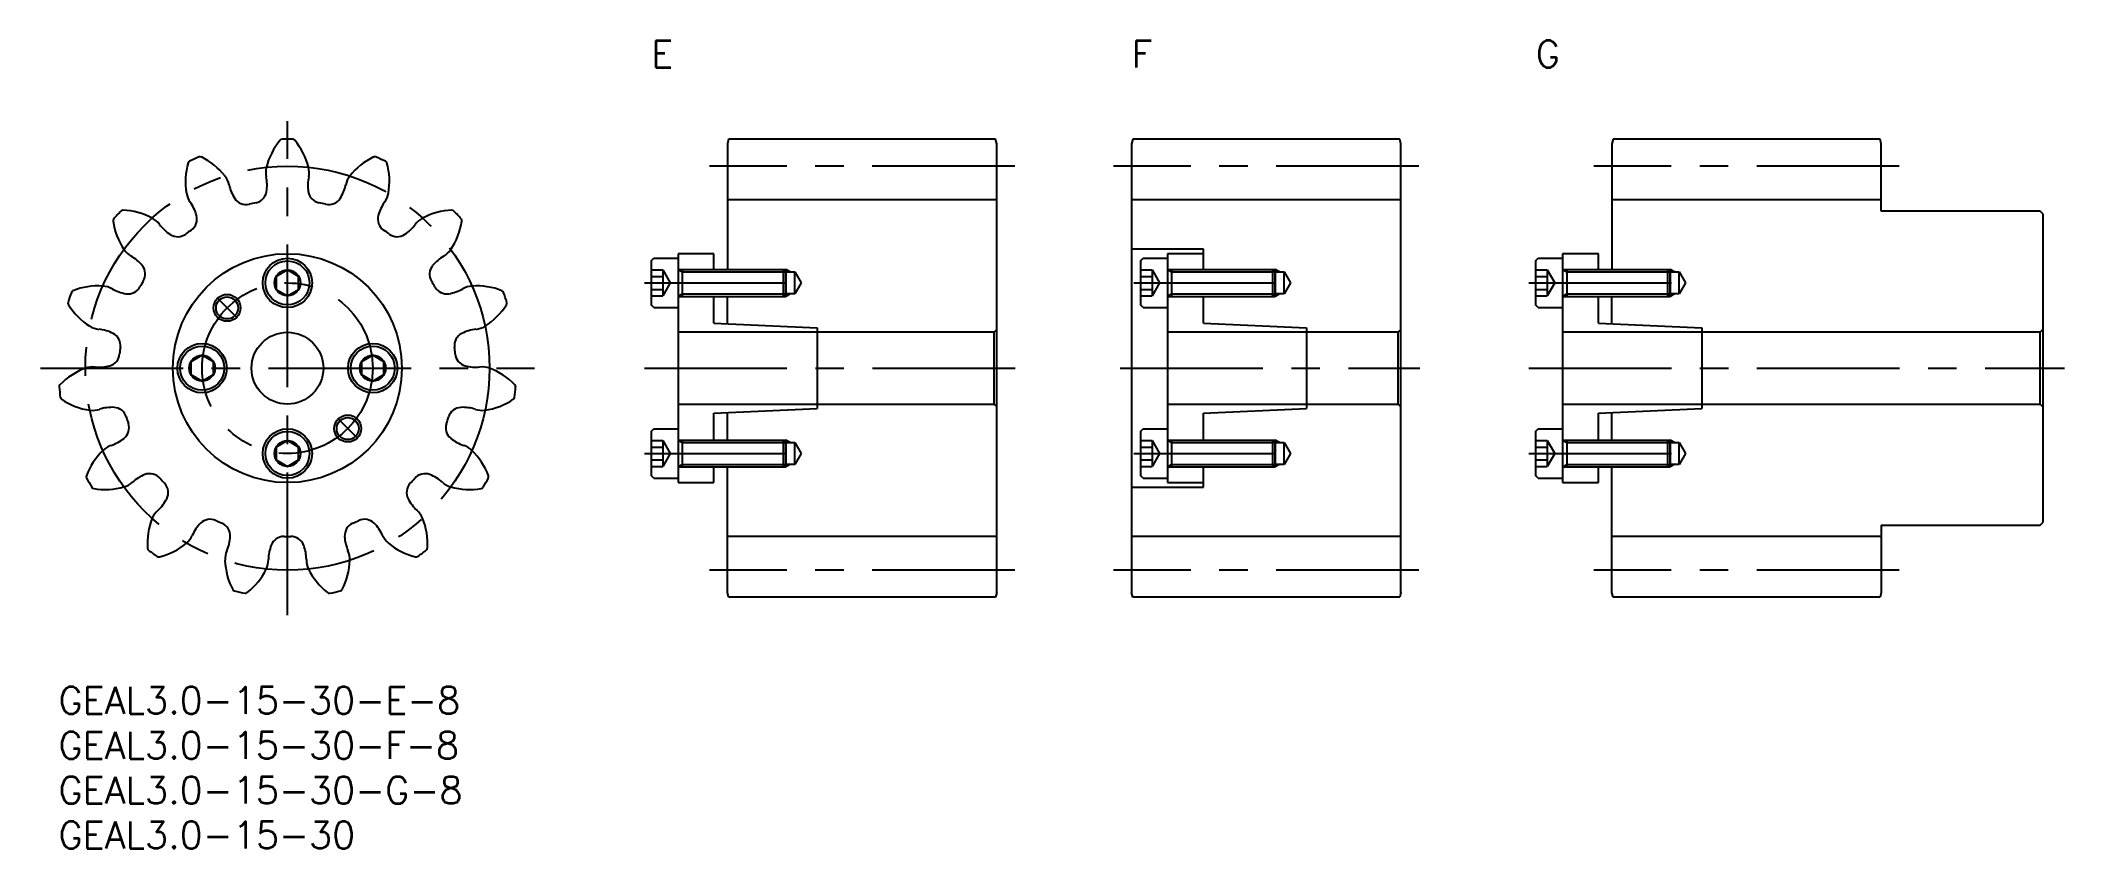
# Model space of a CAD drawing. Extents: x -2 to 223, y -18 to 72.
import ezdxf

# ---------------------------------------------------------------- set-up
doc = ezdxf.new("R2010")
doc.units = 0
doc.header["$LTSCALE"] = 0.5
doc.linetypes.add('CENTER', pattern=[50.8, 31.75, -6.35, 6.35, -6.35])
for name, color, linetype in [('MSM_CENTER', 1, 'CENTER'), ('MSM_CONTINUOUS', 7, 'CONTINUOUS'), ('MSM_NARROW', 5, 'CONTINUOUS'), ('MSM_PART_NUMBER', 7, 'CONTINUOUS')]:
    doc.layers.add(name, color=color, linetype=linetype)
doc.styles.get("Standard").update_dxf_attribs({"font": 'txt.shx', "height": 3, "bigfont": 'bigfont.shx'})

msp = doc.modelspace()

# ---------------------------------------------------------------- linework, layer by layer
at = {"layer": 'MSM_CENTER'}
for p, q in [((25.5, 8), (25.5, 63)), ((106.5, 58), (72.5, 58)), ((151.5, 58), (117.5, 58)), ((205, 58), (171, 58)), ((17.67, 43.33), (19.9, 41.1)), ((65.25, 45), (83.12, 45)), ((119.75, 45), (137.62, 45)), ((163.75, 45), (181.62, 45)), ((-2, 35.5), (53, 35.5)), ((65.25, 35.5), (107.21, 35.5)), ((118.25, 35.5), (151.59, 35.5)), ((163.75, 35.5), (223.4, 35.5)), ((33.33, 27.67), (31.1, 29.9)), ((65.25, 26), (83.12, 26)), ((119.75, 26), (137.62, 26)), ((163.75, 26), (181.62, 26)), ((106.5, 13), (72.5, 13)), ((151.5, 13), (117.5, 13)), ((205, 13), (171, 13))]:
    msp.add_line(p, q, dxfattribs=at)
for radius in [22.5, 9.5]:
    msp.add_circle((25.5, 35.5), radius, dxfattribs=at)
at = {"layer": 'MSM_CONTINUOUS'}
for p, q in [((74.63, 61), (74.5, 60.5)), ((104.37, 61), (74.63, 61)), ((104.5, 60.5), (104.37, 61)), ((119.63, 61), (119.5, 60.5)), ((149.37, 61), (119.63, 61)), ((149.5, 60.5), (149.37, 61)), ((173.13, 61), (173, 60.5)), ((202.87, 61), (173.13, 61)), ((203, 60.5), (202.87, 61)), ((74.5, 60.5), (74.5, 46.5)), ((104.5, 10.5), (104.5, 60.5)), ((119.5, 60.5), (119.5, 10.5)), ((149.5, 10.5), (149.5, 60.5)), ((173, 60.5), (173, 46.5)), ((203, 53), (203, 60.5)), ((104.5, 54.25), (74.5, 54.25)), ((149.5, 54.25), (119.5, 54.25)), ((203, 54.25), (173, 54.25)), ((220.7, 53), (203, 53)), ((221, 52.7), (220.7, 53)), ((221, 52.7), (221, 18.3)), ((66, 47.45), (66.3, 47.75)), ((66, 47.45), (66, 42.55)), ((66.3, 47.75), (69, 47.75)), ((69, 48.25), (69, 22.75)), ((73, 48.25), (69, 48.25)), ((73, 46.5), (73, 48.25)), ((127.5, 48.75), (119.5, 48.75)), ((120.5, 47.45), (120.8, 47.75)), ((120.5, 47.45), (120.5, 42.55)), ((120.8, 47.75), (123.5, 47.75)), ((123.5, 48.25), (123.5, 22.75)), ((127.5, 48.25), (123.5, 48.25)), ((127.5, 46.5), (127.5, 48.75)), ((164.5, 47.45), (164.8, 47.75)), ((164.5, 47.45), (164.5, 42.55)), ((164.8, 47.75), (167.5, 47.75)), ((167.5, 48.25), (167.5, 22.75)), ((171.5, 48.25), (167.5, 48.25)), ((171.5, 46.5), (171.5, 48.25)), ((25.5, 46.44), (24.25, 45.72)), ((24.25, 45.72), (24.25, 44.28)), ((26.75, 45.72), (25.5, 46.44)), ((26.75, 44.28), (26.75, 45.72)), ((66, 46.44), (67.3, 46.44)), ((66, 45.72), (67.3, 45.72)), ((67.3, 46.44), (67.3, 43.56)), ((67.3, 46.44), (68.13, 45)), ((69, 46.5), (80.73, 46.5)), ((69.47, 46.5), (69.47, 43.5)), ((80.73, 43.5), (80.73, 46.5)), ((80.73, 46.5), (81, 46.23)), ((81, 46.23), (82, 46.23)), ((81, 46.23), (81, 43.77)), ((82, 43.77), (82, 46.23)), ((82, 46.23), (82.71, 45)), ((120.5, 46.44), (121.8, 46.44)), ((120.5, 45.72), (121.8, 45.72)), ((121.8, 46.44), (121.8, 43.56)), ((121.8, 46.44), (122.63, 45)), ((123.5, 46.5), (135.23, 46.5)), ((123.97, 46.5), (123.97, 43.5)), ((135.23, 43.5), (135.23, 46.5)), ((135.23, 46.5), (135.5, 46.23)), ((135.5, 46.23), (136.5, 46.23)), ((135.5, 46.23), (135.5, 43.77)), ((136.5, 43.77), (136.5, 46.23)), ((136.5, 46.23), (137.21, 45)), ((164.5, 46.44), (165.8, 46.44)), ((164.5, 45.72), (165.8, 45.72)), ((165.8, 46.44), (165.8, 43.56)), ((165.8, 46.44), (166.63, 45)), ((167.5, 46.5), (179.23, 46.5)), ((167.97, 46.5), (167.97, 43.5)), ((179.23, 43.5), (179.23, 46.5)), ((179.23, 46.5), (179.5, 46.23)), ((179.5, 46.23), (180.5, 46.23)), ((179.5, 46.23), (179.5, 43.77)), ((180.5, 43.77), (180.5, 46.23)), ((180.5, 46.23), (181.21, 45)), ((24.25, 44.28), (25.5, 43.56)), ((25.5, 43.56), (26.75, 44.28)), ((66, 44.28), (67.3, 44.28)), ((66, 43.56), (67.3, 43.56)), ((68.13, 45), (67.3, 43.56)), ((69, 43.5), (80.73, 43.5)), ((73, 40.5), (73, 43.5)), ((74.5, 40.43), (74.5, 43.5)), ((81, 43.77), (80.73, 43.5)), ((82, 43.77), (81, 43.77)), ((82.71, 45), (82, 43.77)), ((120.5, 44.28), (121.8, 44.28)), ((120.5, 43.56), (121.8, 43.56)), ((122.63, 45), (121.8, 43.56)), ((123.5, 43.5), (135.23, 43.5)), ((127.5, 40.5), (127.5, 43.5)), ((135.5, 43.77), (135.23, 43.5)), ((136.5, 43.77), (135.5, 43.77)), ((137.21, 45), (136.5, 43.77)), ((164.5, 44.28), (165.8, 44.28)), ((164.5, 43.56), (165.8, 43.56)), ((166.63, 45), (165.8, 43.56)), ((167.5, 43.5), (179.23, 43.5)), ((171.5, 40.5), (171.5, 43.5)), ((173, 40.43), (173, 43.5)), ((179.5, 43.77), (179.23, 43.5)), ((180.5, 43.77), (179.5, 43.77)), ((181.21, 45), (180.5, 43.77)), ((66.3, 42.25), (66, 42.55)), ((66.3, 42.25), (69, 42.25)), ((120.8, 42.25), (120.5, 42.55)), ((120.8, 42.25), (123.5, 42.25)), ((164.8, 42.25), (164.5, 42.55)), ((164.8, 42.25), (167.5, 42.25)), ((104.2, 39.5), (69, 39.5)), ((73, 40.5), (84.5, 40)), ((84.5, 40), (84.5, 31)), ((104.5, 39.8), (104.2, 39.5)), ((104.2, 31.5), (104.2, 39.5)), ((149.2, 39.5), (123.5, 39.5)), ((127.5, 40.5), (139, 40)), ((139, 40), (139, 31)), ((149.5, 39.8), (149.2, 39.5)), ((149.2, 31.5), (149.2, 39.5)), ((220.7, 39.5), (167.5, 39.5)), ((171.5, 40.5), (183, 40)), ((183, 40), (183, 31)), ((221, 39.8), (220.7, 39.5)), ((220.7, 31.5), (220.7, 39.5)), ((16, 36.94), (14.75, 36.22)), ((14.75, 36.22), (14.75, 34.78)), ((17.25, 36.22), (16, 36.94)), ((17.25, 34.78), (17.25, 36.22)), ((35, 36.94), (33.75, 36.22)), ((33.75, 36.22), (33.75, 34.78)), ((36.25, 36.22), (35, 36.94)), ((36.25, 34.78), (36.25, 36.22)), ((14.75, 34.78), (16, 34.06)), ((16, 34.06), (17.25, 34.78)), ((33.75, 34.78), (35, 34.06)), ((35, 34.06), (36.25, 34.78)), ((69, 31.5), (104.2, 31.5)), ((73, 30.5), (84.5, 31)), ((73, 27.5), (73, 30.5)), ((74.5, 27.5), (74.5, 30.57)), ((104.2, 31.5), (104.5, 31.2)), ((123.5, 31.5), (149.2, 31.5)), ((127.5, 30.5), (139, 31)), ((127.5, 27.5), (127.5, 30.5)), ((149.2, 31.5), (149.5, 31.2)), ((167.5, 31.5), (220.7, 31.5)), ((171.5, 30.5), (183, 31)), ((171.5, 27.5), (171.5, 30.5)), ((173, 27.5), (173, 30.57)), ((220.7, 31.5), (221, 31.2)), ((25.5, 27.44), (24.25, 26.72)), ((26.75, 26.72), (25.5, 27.44)), ((66, 28.45), (66.3, 28.75)), ((66, 28.45), (66, 23.55)), ((66, 27.44), (67.3, 27.44)), ((66.3, 28.75), (69, 28.75)), ((67.3, 27.44), (67.3, 24.56)), ((67.3, 27.44), (68.13, 26)), ((69, 27.5), (80.73, 27.5)), ((69.47, 27.5), (69.47, 24.5)), ((80.73, 24.5), (80.73, 27.5)), ((80.73, 27.5), (81, 27.23)), ((81, 27.23), (82, 27.23)), ((81, 27.23), (81, 24.77)), ((82, 24.77), (82, 27.23)), ((82, 27.23), (82.71, 26)), ((120.5, 28.45), (120.8, 28.75)), ((120.5, 28.45), (120.5, 23.55)), ((120.5, 27.44), (121.8, 27.44)), ((120.8, 28.75), (123.5, 28.75)), ((121.8, 27.44), (121.8, 24.56)), ((121.8, 27.44), (122.63, 26)), ((123.5, 27.5), (135.23, 27.5)), ((123.97, 27.5), (123.97, 24.5)), ((135.23, 24.5), (135.23, 27.5)), ((135.23, 27.5), (135.5, 27.23)), ((135.5, 27.23), (136.5, 27.23)), ((135.5, 27.23), (135.5, 24.77)), ((136.5, 24.77), (136.5, 27.23)), ((136.5, 27.23), (137.21, 26)), ((164.5, 28.45), (164.8, 28.75)), ((164.5, 28.45), (164.5, 23.55)), ((164.5, 27.44), (165.8, 27.44)), ((164.8, 28.75), (167.5, 28.75)), ((165.8, 27.44), (165.8, 24.56)), ((165.8, 27.44), (166.63, 26)), ((167.5, 27.5), (179.23, 27.5)), ((167.97, 27.5), (167.97, 24.5)), ((179.23, 24.5), (179.23, 27.5)), ((179.23, 27.5), (179.5, 27.23)), ((179.5, 27.23), (180.5, 27.23)), ((179.5, 27.23), (179.5, 24.77)), ((180.5, 24.77), (180.5, 27.23)), ((180.5, 27.23), (181.21, 26)), ((24.25, 26.72), (24.25, 25.28)), ((24.25, 25.28), (25.5, 24.56)), ((25.5, 24.56), (26.75, 25.28)), ((26.75, 25.28), (26.75, 26.72)), ((66, 26.72), (67.3, 26.72)), ((66, 25.28), (67.3, 25.28)), ((68.13, 26), (67.3, 24.56)), ((82.71, 26), (82, 24.77)), ((120.5, 26.72), (121.8, 26.72)), ((120.5, 25.28), (121.8, 25.28)), ((122.63, 26), (121.8, 24.56)), ((137.21, 26), (136.5, 24.77)), ((164.5, 26.72), (165.8, 26.72)), ((164.5, 25.28), (165.8, 25.28)), ((166.63, 26), (165.8, 24.56)), ((181.21, 26), (180.5, 24.77)), ((66, 24.56), (67.3, 24.56)), ((66.3, 23.25), (66, 23.55)), ((66.3, 23.25), (69, 23.25)), ((69, 24.5), (80.73, 24.5)), ((69, 22.75), (73, 22.75)), ((73, 22.75), (73, 24.5)), ((74.5, 10.5), (74.5, 24.5)), ((81, 24.77), (80.73, 24.5)), ((82, 24.77), (81, 24.77)), ((120.5, 24.56), (121.8, 24.56)), ((120.8, 23.25), (120.5, 23.55)), ((120.8, 23.25), (123.5, 23.25)), ((123.5, 24.5), (135.23, 24.5)), ((123.5, 22.75), (127.5, 22.75)), ((127.5, 22.25), (127.5, 24.5)), ((135.5, 24.77), (135.23, 24.5)), ((136.5, 24.77), (135.5, 24.77)), ((164.5, 24.56), (165.8, 24.56)), ((164.8, 23.25), (164.5, 23.55)), ((164.8, 23.25), (167.5, 23.25)), ((167.5, 24.5), (179.23, 24.5)), ((167.5, 22.75), (171.5, 22.75)), ((171.5, 22.75), (171.5, 24.5)), ((173, 10.5), (173, 24.5)), ((179.5, 24.77), (179.23, 24.5)), ((180.5, 24.77), (179.5, 24.77)), ((119.5, 22.25), (127.5, 22.25)), ((220.7, 18), (221, 18.3)), ((104.5, 16.75), (74.5, 16.75)), ((149.5, 16.75), (119.5, 16.75)), ((203, 16.75), (173, 16.75)), ((203, 18), (220.7, 18)), ((203, 18), (203, 10.5)), ((74.63, 10), (74.5, 10.5)), ((104.37, 10), (74.63, 10)), ((104.5, 10.5), (104.37, 10)), ((119.63, 10), (119.5, 10.5)), ((149.37, 10), (119.63, 10)), ((149.5, 10.5), (149.37, 10)), ((173.13, 10), (173, 10.5)), ((202.87, 10), (173.13, 10)), ((203, 10.5), (202.87, 10))]:
    msp.add_line(p, q, dxfattribs=at)
for centre, radius in [((25.5, 35.5), 12.75), ((25.5, 45), 2.75), ((25.5, 45), 2.45), ((25.5, 45), 1.44), ((18.78, 42.22), 1.23), ((25.5, 35.5), 4), ((16, 35.5), 2.75), ((16, 35.5), 2.45), ((16, 35.5), 1.44), ((35, 35.5), 2.75), ((35, 35.5), 2.45), ((35, 35.5), 1.44), ((32.22, 28.78), 1.23), ((25.5, 26), 2.75), ((25.5, 26), 2.45), ((25.5, 26), 1.44)]:
    msp.add_circle(centre, radius, dxfattribs=at)
for centre, radius, start, end in [((30.43, 56.06), 7.5, 139.9715, 166), ((24.91, 60.69), 0.3, 91.3368, 139.9715), ((25.5, 35.5), 25.5, 88.6632, 91.3368), ((26.09, 60.69), 0.3, 40.0285, 88.6632), ((20.57, 56.06), 7.5, 14, 40.0285), ((25.5, 35.5), 25.5, 112.6632, 115.3368), ((15.79, 58.75), 0.3, 64.0285, 112.6632), ((12.64, 52.28), 7.5, 38, 64.0285), ((38.36, 52.28), 7.5, 115.9715, 142), ((35.21, 58.75), 0.3, 67.3368, 115.9715), ((25.5, 35.5), 25.5, 64.6632, 67.3368), ((21.64, 56.29), 7.5, 163.9715, 190), ((14.72, 58.28), 0.3, 115.3368, 163.9715), ((16.64, 55.41), 2.42, 12.264, 38), ((25.5, 57.29), 2.42, 166, 191.736), ((18.61, 55.86), 4.62, 351.2529, 11.6994), ((32.39, 55.86), 4.62, 168.3006, 188.7471), ((25.5, 57.29), 2.42, 348.264, 14), ((34.36, 55.41), 2.42, 142, 167.736), ((36.28, 58.28), 0.3, 16.0285, 64.6632), ((29.36, 56.29), 7.5, 350, 16.0285), ((16.64, 55.41), 2.42, 190, 215.736), ((23.52, 56.9), 4.62, 192.3006, 212.7471), ((20.89, 55.22), 1.5, 212.7471, 283.145), ((21.69, 55.39), 1.5, 280.855, 351.2529), ((29.31, 55.39), 1.5, 188.7471, 259.145), ((30.11, 55.22), 1.5, 256.855, 327.2529), ((27.48, 56.9), 4.62, 327.2529, 347.6994), ((34.36, 55.41), 2.42, 324.264, 350), ((6.38, 51.92), 0.3, 139.3368, 187.9715), ((13.51, 52.92), 7.5, 187.9715, 214), ((25.5, 35.5), 25.5, 136.6632, 139.3368), ((7.17, 52.79), 0.3, 88.0285, 136.6632), ((6.92, 45.6), 7.5, 62, 88.0285), ((9.31, 50.08), 2.42, 36.264, 62), ((10.92, 51.3), 4.62, 15.2529, 35.6994), ((13.93, 52.12), 1.5, 304.855, 15.2529), ((25.5, 35.5), 18.75, 100.855, 103.145), ((25.5, 35.5), 18.75, 76.855, 79.145), ((37.07, 52.12), 1.5, 164.7471, 235.145), ((40.08, 51.3), 4.62, 144.3006, 164.7471), ((41.69, 50.08), 2.42, 118, 143.736), ((44.08, 45.6), 7.5, 91.9715, 118), ((37.49, 52.92), 7.5, 326, 352.0285), ((43.83, 52.79), 0.3, 43.3368, 91.9715), ((25.5, 35.5), 25.5, 40.6632, 43.3368), ((44.62, 51.92), 0.3, 352.0285, 40.6632), ((14.98, 54.25), 4.62, 216.3006, 236.7471), ((13.27, 51.64), 1.5, 236.7471, 307.145), ((25.5, 35.5), 18.75, 124.855, 127.145), ((25.5, 35.5), 18.75, 52.855, 55.145), ((37.73, 51.64), 1.5, 232.855, 303.2529), ((36.02, 54.25), 4.62, 303.2529, 323.6994), ((9.31, 50.08), 2.42, 214, 239.736), ((5.76, 44), 4.62, 39.2529, 59.6994), ((45.24, 44), 4.62, 120.3006, 140.7471), ((41.69, 50.08), 2.42, 300.264, 326), ((25.5, 35.5), 18.75, 148.855, 151.145), ((8.17, 45.97), 1.5, 328.855, 39.2529), ((42.83, 45.97), 1.5, 140.7471, 211.145), ((25.5, 35.5), 18.75, 28.855, 31.145), ((25.5, 35.5), 25.5, 160.6632, 163.3368), ((1.72, 43.84), 0.3, 112.0285, 160.6632), ((4.42, 37.17), 7.5, 86, 112.0285), ((4.78, 42.23), 2.42, 60.264, 86), ((8.27, 48.35), 4.62, 240.3006, 260.7471), ((7.76, 45.27), 1.5, 260.7471, 331.145), ((43.24, 45.27), 1.5, 208.855, 279.2529), ((42.73, 48.35), 4.62, 279.2529, 299.6994), ((46.22, 42.23), 2.42, 94, 119.736), ((46.58, 37.17), 7.5, 67.9715, 94), ((49.28, 43.84), 0.3, 19.3368, 67.9715), ((25.5, 35.5), 25.5, 16.6632, 19.3368), ((1.36, 42.73), 0.3, 163.3368, 211.9715), ((7.47, 46.54), 7.5, 211.9715, 238), ((43.53, 46.54), 7.5, 302, 328.0285), ((49.64, 42.73), 0.3, 328.0285, 16.6632), ((4.78, 42.23), 2.42, 238, 263.736), ((4.01, 35.24), 4.62, 63.2529, 83.6994), ((5.41, 38.02), 1.5, 352.855, 63.2529), ((45.59, 38.02), 1.5, 116.7471, 187.145), ((46.99, 35.24), 4.62, 96.3006, 116.7471), ((46.22, 42.23), 2.42, 276.264, 302), ((5.32, 37.21), 1.5, 284.7471, 355.145), ((25.5, 35.5), 18.75, 172.855, 175.145), ((25.5, 35.5), 18.75, 4.855, 7.145), ((45.68, 37.21), 1.5, 184.855, 255.2529), ((5.57, 28.45), 7.5, 110, 136.0285), ((3.83, 33.22), 2.42, 84.264, 110), ((4.53, 40.23), 4.62, 264.3006, 284.7471), ((46.47, 40.23), 4.62, 255.2529, 275.6994), ((47.17, 33.22), 2.42, 70, 95.736), ((45.43, 28.45), 7.5, 43.9715, 70), ((0.38, 33.45), 0.3, 136.0285, 184.6632), ((25.5, 35.5), 25.5, 184.6632, 187.3368), ((0.51, 32.28), 0.3, 187.3368, 235.9715), ((4.54, 38.25), 7.5, 235.9715, 262), ((46.46, 38.25), 7.5, 278, 304.0285), ((50.49, 32.28), 0.3, 304.0285, 352.6632), ((25.5, 35.5), 25.5, 352.6632, 355.3368), ((50.62, 33.45), 0.3, 355.3368, 43.9715), ((3.83, 33.22), 2.42, 262, 287.736), ((5.97, 26.52), 4.62, 87.2529, 107.6994), ((6.12, 29.63), 1.5, 16.855, 87.2529), ((6.37, 28.86), 1.5, 308.7471, 19.145), ((25.5, 35.5), 18.75, 196.855, 199.145), ((44.63, 28.86), 1.5, 160.855, 231.2529), ((25.5, 35.5), 18.75, 340.855, 343.145), ((44.88, 29.63), 1.5, 92.7471, 163.145), ((45.03, 26.52), 4.62, 72.3006, 92.7471), ((47.17, 33.22), 2.42, 252.264, 278), ((4.42, 31.29), 4.62, 288.3006, 308.7471), ((46.58, 31.29), 4.62, 231.2529, 251.6994), ((10.16, 20.95), 7.5, 134, 160.0285), ((6.63, 24.6), 2.42, 108.264, 134), ((44.37, 24.6), 2.42, 46, 71.736), ((40.84, 20.95), 7.5, 19.9715, 46), ((3.39, 23.41), 0.3, 160.0285, 208.6632), ((25.5, 35.5), 25.5, 208.6632, 211.3368), ((6.63, 24.6), 2.42, 286, 311.736), ((11.31, 19.35), 4.62, 111.2529, 131.6994), ((10.18, 22.25), 1.5, 40.855, 111.2529), ((25.5, 35.5), 18.75, 220.855, 223.145), ((10.73, 21.65), 1.5, 332.7471, 43.145), ((40.27, 21.65), 1.5, 136.855, 207.2529), ((25.5, 35.5), 18.75, 316.855, 319.145), ((40.82, 22.25), 1.5, 68.7471, 139.145), ((39.69, 19.35), 4.62, 48.3006, 68.7471), ((44.37, 24.6), 2.42, 228.264, 254), ((25.5, 35.5), 25.5, 328.6632, 331.3368), ((47.61, 23.41), 0.3, 331.3368, 19.9715), ((3.98, 22.39), 0.3, 211.3368, 259.9715), ((5.23, 29.48), 7.5, 259.9715, 286), ((7.96, 23.08), 4.62, 312.3006, 332.7471), ((43.04, 23.08), 4.62, 207.2529, 227.6994), ((45.77, 29.48), 7.5, 254, 280.0285), ((47.02, 22.39), 0.3, 280.0285, 328.6632), ((17.4, 15.97), 7.5, 158, 184.0285), ((12.69, 17.87), 2.42, 132.264, 158), ((19.11, 14.98), 4.62, 135.2529, 155.6994), ((16.9, 17.17), 1.5, 64.855, 135.2529), ((25.5, 35.5), 18.75, 244.855, 247.145), ((17.63, 16.84), 1.5, 356.7471, 67.145), ((33.37, 16.84), 1.5, 112.855, 183.2529), ((25.5, 35.5), 18.75, 292.855, 295.145), ((34.1, 17.17), 1.5, 44.7471, 115.145), ((31.89, 14.98), 4.62, 24.3006, 44.7471), ((38.31, 17.87), 2.42, 22, 47.736), ((33.6, 15.97), 7.5, 355.9715, 22), ((9.43, 21.76), 7.5, 283.9715, 310), ((12.69, 17.87), 2.42, 310, 335.736), ((14.52, 17.02), 4.62, 336.3006, 356.7471), ((28.01, 14.15), 4.62, 159.2529, 179.6994), ((25.1, 15.25), 1.5, 88.855, 159.2529), ((25.5, 35.5), 18.75, 268.855, 271.145), ((25.9, 15.25), 1.5, 20.7471, 91.145), ((22.99, 14.15), 4.62, 0.3006, 20.7471), ((36.48, 17.02), 4.62, 183.2529, 203.6994), ((38.31, 17.87), 2.42, 204.264, 230), ((41.57, 21.76), 7.5, 230, 256.0285), ((10.22, 15.46), 0.3, 184.0285, 232.6632), ((25.5, 35.5), 25.5, 232.6632, 235.3368), ((11.17, 14.77), 0.3, 235.3368, 283.9715), ((20.97, 14.19), 2.42, 156.264, 182), ((26.04, 14.36), 7.5, 182, 208.0285), ((20.97, 14.19), 2.42, 334, 359.736), ((30.03, 14.19), 2.42, 180.264, 206), ((24.96, 14.36), 7.5, 331.9715, 358), ((30.03, 14.19), 2.42, 358, 23.736), ((39.83, 14.77), 0.3, 256.0285, 304.6632), ((25.5, 35.5), 25.5, 304.6632, 307.3368), ((40.78, 15.46), 0.3, 307.3368, 355.9715), ((16.41, 16.41), 7.5, 307.9715, 334), ((34.59, 16.41), 7.5, 206, 232.0285), ((19.69, 10.98), 0.3, 208.0285, 256.6632), ((25.5, 35.5), 25.5, 256.6632, 259.3368), ((20.84, 10.74), 0.3, 259.3368, 307.9715), ((30.16, 10.74), 0.3, 232.0285, 280.6632), ((25.5, 35.5), 25.5, 280.6632, 283.3368), ((31.31, 10.98), 0.3, 283.3368, 331.9715)]:
    msp.add_arc(centre, radius, start, end, dxfattribs=at)
at = {"layer": 'MSM_NARROW'}
for p, q in [((69, 46.5), (69.47, 46.23)), ((69.47, 46.23), (81, 46.23)), ((80.73, 46.5), (81, 46.5)), ((81, 43.5), (81, 46.5)), ((81.47, 46.23), (81, 46.5)), ((123.5, 46.5), (123.97, 46.23)), ((123.97, 46.23), (135.5, 46.23)), ((135.23, 46.5), (135.5, 46.5)), ((135.5, 43.5), (135.5, 46.5)), ((135.97, 46.23), (135.5, 46.5)), ((167.5, 46.5), (167.97, 46.23)), ((167.97, 46.23), (179.5, 46.23)), ((179.23, 46.5), (179.5, 46.5)), ((179.5, 43.5), (179.5, 46.5)), ((179.97, 46.23), (179.5, 46.5)), ((69, 43.5), (69.47, 43.77)), ((69.47, 43.77), (81, 43.77)), ((80.73, 43.5), (81, 43.5)), ((81.47, 43.77), (81, 43.5)), ((123.5, 43.5), (123.97, 43.77)), ((123.97, 43.77), (135.5, 43.77)), ((135.23, 43.5), (135.5, 43.5)), ((135.97, 43.77), (135.5, 43.5)), ((167.5, 43.5), (167.97, 43.77)), ((167.97, 43.77), (179.5, 43.77)), ((179.23, 43.5), (179.5, 43.5)), ((179.97, 43.77), (179.5, 43.5)), ((69, 27.5), (69.47, 27.23)), ((69.47, 27.23), (81, 27.23)), ((80.73, 27.5), (81, 27.5)), ((81, 24.5), (81, 27.5)), ((81.47, 27.23), (81, 27.5)), ((123.5, 27.5), (123.97, 27.23)), ((123.97, 27.23), (135.5, 27.23)), ((135.23, 27.5), (135.5, 27.5)), ((135.5, 24.5), (135.5, 27.5)), ((135.97, 27.23), (135.5, 27.5)), ((167.5, 27.5), (167.97, 27.23)), ((167.97, 27.23), (179.5, 27.23)), ((179.23, 27.5), (179.5, 27.5)), ((179.5, 24.5), (179.5, 27.5)), ((179.97, 27.23), (179.5, 27.5)), ((69, 24.5), (69.47, 24.77)), ((69.47, 24.77), (81, 24.77)), ((80.73, 24.5), (81, 24.5)), ((81.47, 24.77), (81, 24.5)), ((123.5, 24.5), (123.97, 24.77)), ((123.97, 24.77), (135.5, 24.77)), ((135.23, 24.5), (135.5, 24.5)), ((135.97, 24.77), (135.5, 24.5)), ((167.5, 24.5), (167.97, 24.77)), ((167.97, 24.77), (179.5, 24.77)), ((179.23, 24.5), (179.5, 24.5)), ((179.97, 24.77), (179.5, 24.5))]:
    msp.add_line(p, q, dxfattribs=at)
for centre in [(18.78, 42.22), (32.22, 28.78)]:
    msp.add_circle(centre, 1.5, dxfattribs=at)

# ---------------------------------------------------------------- texts
at = {"layer": 'MSM_PART_NUMBER', "linetype": 'CONTINUOUS'}
for s, p in [('E', (66, 69)), ('F', (119.5, 69)), ('G', (164.5, 69)), ('GEAL3.0-15-30-E-8', (0, -3)), ('GEAL3.0-15-30-F-8', (0, -8)), ('GEAL3.0-15-30-G-8', (0, -13)), ('GEAL3.0-15-30', (0, -18))]:
    msp.add_text(s, height=3, dxfattribs=at).set_placement(p)

doc.saveas('drawing.dxf')
